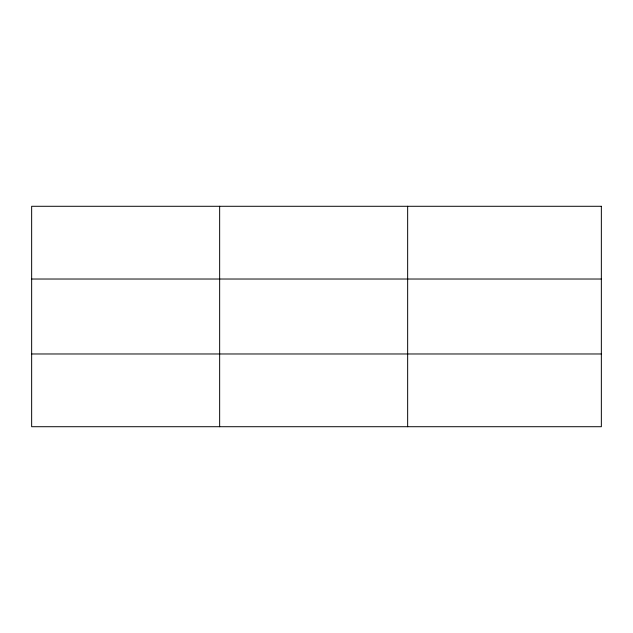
<?xml version="1.0" encoding="UTF-8"?>
<svg xmlns="http://www.w3.org/2000/svg" width="633" height="633" viewBox="0 0 633 633"><rect width="100%" height="100%" fill="white"/><g stroke="black" fill="none" stroke-linecap="round" stroke-linejoin="round"><path stroke-width="0.95" d="M219.651 206.287L219.651 426.713M407.652 206.287L407.652 426.713M31.65 279.026L601.35 279.026M31.65 353.974L601.35 353.974M601.35 206.287L601.35 426.713L31.65 426.713L31.65 206.287L601.35 206.287"/></g></svg>
